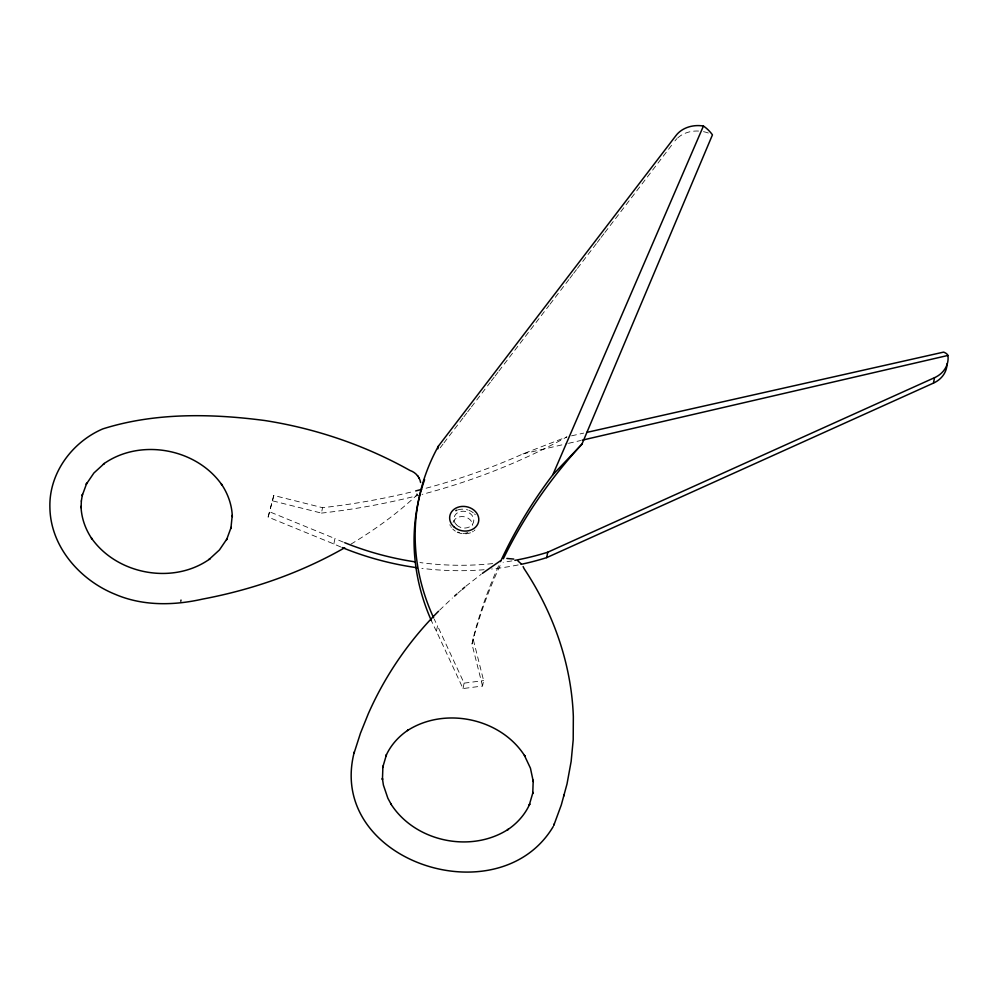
<?xml version="1.0" encoding="UTF-8"?>
<svg xmlns="http://www.w3.org/2000/svg" width="998" height="998" viewBox="0 0 998 998"><rect width="100%" height="100%" fill="white"/><g stroke="black" fill="none" stroke-linecap="round" stroke-linejoin="round"><path stroke-width="0.75" stroke-dasharray="4.99 3.74" d="M340.817 546.966A261.089 217.976 11.3 0 1 333.843 543.972L268.138 517.064L273.801 495.47L322.541 507.683A636.874 531.697 11.3 0 0 414.195 491.29M268.138 517.064L273.801 495.47M272.716 500.884L321.468 513.097L322.541 507.683M333.843 543.972L334.929 538.558L269.223 511.65M416.727 494.783L416.964 493.586M498.588 565.791A636.874 531.697 11.3 0 0 473.064 638.708L483.618 680.599L482.533 686.013L463.022 688.558L436.438 631.26L437.511 625.846A261.089 217.976 11.3 0 1 434.267 619.197M463.022 688.558L464.095 683.143L437.511 625.846M482.533 686.013L471.979 644.122L473.064 638.708M440.18 447.815L443.025 444.098M443.973 442.863L462.897 418.112M463.845 416.877L466.69 413.16M467.638 411.925L470.47 408.207M471.418 406.972L486.562 387.174M487.511 385.939L490.355 382.222M491.29 380.986L494.135 377.281M495.083 376.034L497.927 372.329M498.875 371.094L549.037 305.5M549.985 304.265L568.922 279.515M569.858 278.28L572.702 274.562M573.65 273.327L576.495 269.622M577.43 268.375L596.367 243.637M597.315 242.389L600.147 238.684M601.095 237.449L603.94 233.732M604.888 232.497L673.039 143.4M417.688 494.309C396.867 514.057 373.327 530.824 348.701 545.482M439.569 610.227L452.356 597.989M457.957 593.111L461.313 590.18M465.792 586.275L481.173 574.287M426.084 488.222A636.874 531.697 11.3 0 0 522.989 453.89L566.976 436.862A636.874 531.697 11.3 0 1 422.042 494.422M522.989 453.89L567.001 443.698M568.511 443.337L580.649 440.53M571.53 435.839L583.68 433.107M464.095 683.143L483.618 680.599M518.174 564.943A261.089 217.976 11.3 0 1 491.602 569.01M484.105 569.721A261.089 217.976 11.3 0 1 421.867 568.349M420.557 494.808A636.874 531.697 11.3 0 1 321.468 513.097M511.949 560.901A261.089 217.976 11.3 0 1 503.092 562.298M492.675 563.596A261.089 217.976 11.3 0 1 419.921 562.548M343.3 542.126A261.089 217.976 11.3 0 1 334.929 538.558M467.9 532.47A10.017 8.358 11.3 0 1 457.957 532.059M453.092 522.391A10.017 8.358 11.3 0 1 463.858 516.69A10.017 8.358 11.3 0 1 472.715 525.397M674.935 140.918A28.281 23.615 11.3 0 1 676.993 138.585M677.767 137.861A28.281 23.615 11.3 0 1 698.787 131.062M703.515 131.674A28.281 23.615 11.3 0 1 709.229 133.358M436.438 631.26A261.089 217.976 11.3 0 1 431.348 620.581M471.979 644.122A636.874 531.697 11.3 0 1 501.345 562.909M474.936 529.988A14.671 12.25 11.3 0 1 474.175 530.662M473.351 531.285A14.671 12.25 11.3 0 1 472.466 531.847M470.545 532.782A14.671 12.25 11.3 0 1 456.286 531.697M455.325 531.123A14.671 12.25 11.3 0 1 452.768 529.052M451.383 527.431A14.671 12.25 11.3 0 1 450.797 526.557M450.298 525.659A14.671 12.25 11.3 0 1 449.886 524.736M457.82 509.878A14.671 12.25 11.3 0 1 467.9 509.966M468.973 510.352A14.671 12.25 11.3 0 1 473.776 513.221M474.561 513.97A14.671 12.25 11.3 0 1 475.298 514.756M456.597 524.973A10.017 8.358 11.3 0 0 473.376 522.628A10.017 8.358 11.3 0 0 461.55 511.325A10.017 8.358 11.3 0 0 456.597 524.973"/><path stroke-width="1.5" d="M180.775 601.245L181.012 600.048M354.09 753.066L360.465 733.206L368.337 713.67C385.116 675.571 409.105 640.704 438.521 611.25M437.885 448.813L438.421 446.106L676.02 135.503A28.281 23.615 11.3 0 1 703.428 126.035A38.785 25.786 76.2 0 1 712.46 134.83L581.921 444.185A636.874 531.697 11.3 0 0 503.329 558.78M521.081 564.344A261.089 217.976 11.3 0 0 546.692 557.62L547.777 552.206L934.515 377.693A28.281 23.615 11.3 0 0 947.925 355.45A38.785 10.591 -7.5 0 0 943.646 352.107L586.712 432.421M554.052 824.123L553.815 825.321L561.313 804.899L567.014 783.966L571.143 761.437L573.201 739.817L573.339 716.676C571.467 663.895 553.216 612.473 524.087 568.648L523.127 566.602M563.683 796.204L563.92 795.007M546.692 557.62L933.442 383.107L934.515 377.693M354.327 751.868C325.772 861.112 498.863 917.811 553.241 826.531M500.485 561.637A636.874 531.697 11.3 0 1 552.817 474.799L703.428 126.035M552.817 474.799L581.921 444.185M454.589 596.043L456.834 594.084M462.436 589.207L464.669 587.248M500.597 560.689L482.358 573.363M344.697 547.765C300.71 572.902 252.232 589.743 202.507 599.112C173.652 605.649 142.652 606.135 115.069 594.259C80.002 580.1 50.474 546.692 49.9 507.558C48.84 473.414 72.006 442.089 102.819 428.891C154.752 412.473 211.152 413.484 264.769 420.52C315.655 428.454 365.118 445.283 410.041 470.495C415.38 472.216 419.709 476.932 420.607 482.508M582.171 440.18L947.925 355.45M506.847 558.456L513.77 559.067M517.974 561.001L521.305 563.932M417.526 475.659L418.062 476.495M418.673 477.443L419.285 478.404M417.314 567.75A261.089 217.976 11.3 0 1 342.214 547.553M947.015 363.883A28.281 23.615 11.3 0 1 933.442 383.107M547.777 552.206A261.089 217.976 11.3 0 1 514.881 560.365M415.368 561.899A261.089 217.976 11.3 0 1 344.709 542.7M421.643 489.394A636.874 531.697 11.3 0 1 415.679 490.929M431.348 620.581A261.089 217.976 11.3 0 1 424.599 479.689M433.643 617.849A261.089 217.976 11.3 0 1 438.421 446.106M455.799 510.664A14.671 12.25 11.3 0 1 456.785 510.24M81.349 501.008L81.088 507.683L81.025 506.335C81.374 517.987 85.441 529.302 91.966 538.92L91.404 538.034C116.991 574.723 173.44 585.028 209.929 558.868L209.031 559.479L219.435 549.948L227.12 538.633L226.546 539.843L231.149 527.318L230.9 528.516L232.247 515.267L232.309 516.615C231.96 504.963 227.893 493.636 221.369 484.03L221.93 484.903C196.344 448.214 139.907 437.922 103.405 464.082L104.303 463.471L93.899 473.002L86.215 484.317L86.789 483.107L82.198 495.632L82.435 494.434L81.349 501.008M382.92 766.339L382.446 779.675L382.396 778.34L383.394 785.064L387.86 798.225L391.253 804.5L390.667 803.59C414.519 841.613 470.632 853.602 508.231 829.326L507.371 829.924C517.039 823.512 525.073 814.568 529.801 803.914L529.227 805.136L532.982 792.375L532.745 793.572L533.219 780.236L533.281 781.559L530.437 768.186L524.412 755.399L525.01 756.309C501.146 718.286 445.033 706.31 407.434 730.573L408.294 729.975C398.626 736.399 390.592 745.331 385.877 755.985L386.438 754.762L382.683 767.524L382.92 766.339M454.389 527.256A14.671 12.25 11.3 0 0 478.466 522.204A14.671 12.25 11.3 0 0 459.804 506.735A14.671 12.25 11.3 0 0 454.389 527.256"/></g></svg>
